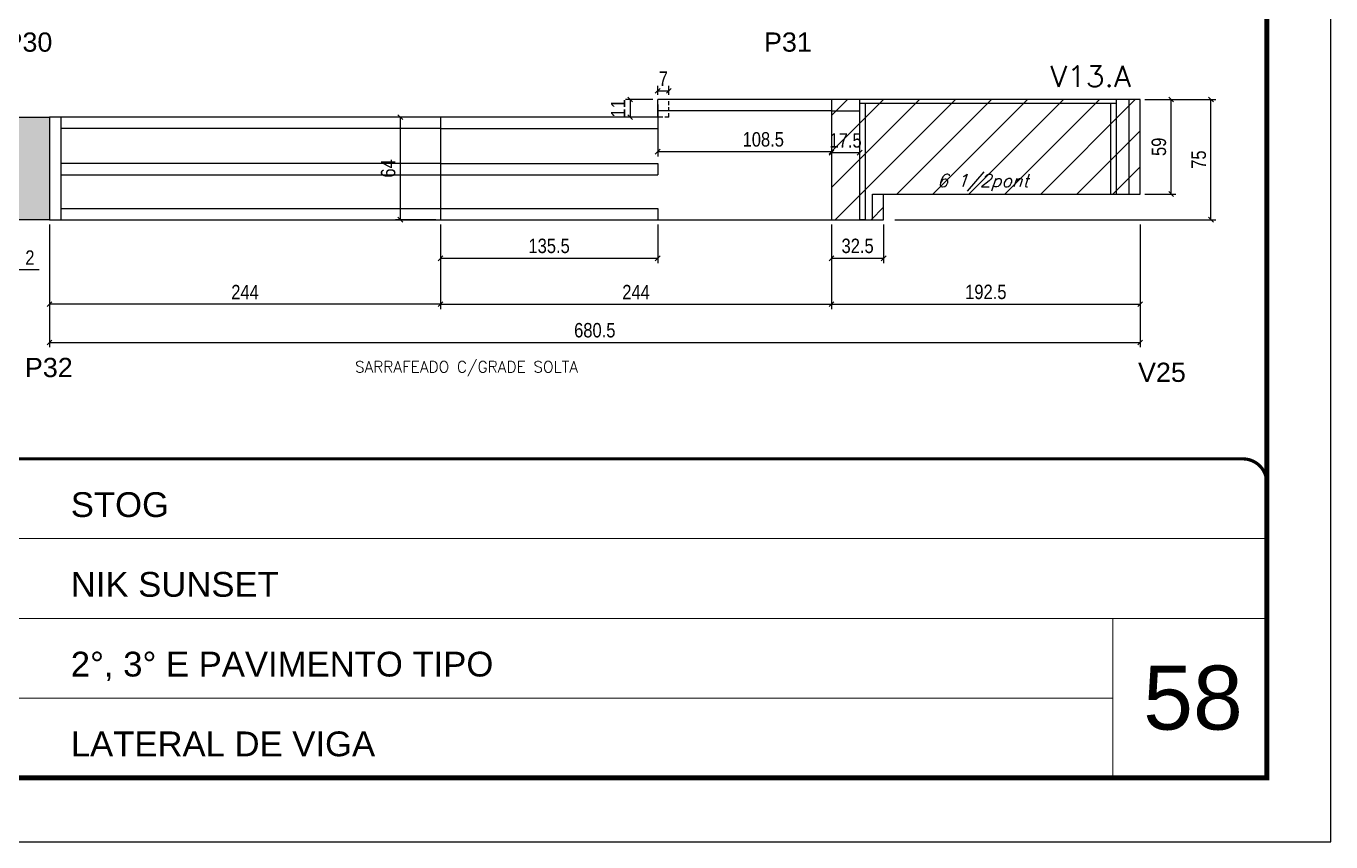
# Model space of a CAD drawing. Extents: x -10448 to -1189, y -11772 to 17235.
# Drawn here: x -8192 to -7378, y -286 to 224 of the extents above; entities that cross this region are included whole.
import ezdxf

# ---------------------------------------------------------------- set-up
doc = ezdxf.new("R2010")
doc.units = 0
for name, pattern in [('CONTINUO', [0]), ('DASHED', [0.75, 0.5, -0.25]), ('HIDDEN', [0.375, 0.25, -0.125])]:
    doc.linetypes.add(name, pattern=pattern)
for name, color, linetype in [('5', 5, 'Continuous'), ('COTA', 241, 'Continuous'), ('Painéis', 200, 'Continuous'), ('Reaproveitamento', 251, 'Continuous'), ('SARR_2.2x7', 40, 'Continuous'), ('SARR_3.5x7', 81, 'Continuous'), ('texto', 7, 'Continuous')]:
    doc.layers.add(name, color=color, linetype=linetype)
for name, color, linetype, lineweight in [('CARIMBO', 255, 'Continuous', 9), ('Folhas', 255, 'Continuous', 9), ('SARRAFO DE PRESSAO', 251, 'DASHED', 9), ('Texto Seção', 7, 'Continuous', 15)]:
    doc.layers.add(name, color=color, linetype=linetype, lineweight=lineweight)
doc.layers.add('Laje_Perimetro', color=7, linetype='Continuous', plot=False)
doc.styles.add('ARIAL', font='arial.ttf')
doc.styles.add('COTA TECNICA-50', font='techl___.ttf', dxfattribs={"height": 9})
doc.styles.add('REGUA-120', font='ROMANS.shx', dxfattribs={"height": 15})
doc.styles.add('Romans', font='romans.shx')
doc.styles.get("Standard").update_dxf_attribs({"font": 'arial.ttf'})
doc.dimstyles.new('COTA PAINEL-50', dxfattribs={"dimtxt": 9, "dimasz": 3, "dimexe": 3, "dimexo": 3, "dimgap": 3, "dimtad": 1, "dimdec": 1, "dimzin": 12, "dimdsep": 46, "dimtxsty": 'COTA TECNICA-50', "dimblk1": 'OBLIQUE', "dimblk2": 'OBLIQUE', "dimsah": 1, "dimcen": 0.9, "dimclrd": 4, "dimclre": 4, "dimclrt": 240, "dimadec": 1, "dimazin": 3, "dimtfac": 1, "dimtdec": 1, "dimtmove": 0, "dimatfit": 3, "dimfxl": 1, "dimtolj": 1, "dimtzin": 12, "dimarcsym": 0})

# ---------------------------------------------------------------- blocks, each defined once
blk = doc.blocks.new('9999999999')
at = {"color": 30, "linetype": 'CONTINUO'}
for p, q in [((98564.56, 34379.64), (99583.98, 34379.64)), ((98564.56, 34329.83), (99487.98, 34329.83)), ((99583.98, 34329.83), (99487.98, 34329.83)), ((99487.98, 34329.83), (99487.98, 34230.21)), ((98564.56, 34280.02), (99487.98, 34280.02))]:
    blk.add_line(p, q, dxfattribs=at)
at = {"color": 30, "linetype": 'CONTINUO', "const_width": 2}
blk.add_lwpolyline([(99583.98, 34230.21), (99583.98, 34414.45, 0.414214), (99568.98, 34429.45), (98228.98, 34429.45, 0.414214), (98213.98, 34414.45), (98213.98, 34245.21, 0.414214), (98228.98, 34230.21), (99583.98, 34230.21)], format="xyb", dxfattribs=at)
at = {"layer": 'Folhas'}
blk.add_lwpolyline([(98138.98, 34190.21), (99623.98, 34190.21), (99623.98, 35240.21), (98138.98, 35240.21)], close=True, dxfattribs=at)
at = {"layer": 'Folhas', "color": 30, "const_width": 3}
blk.add_lwpolyline([(98213.98, 34230.21), (99583.98, 34230.21), (99583.98, 35200.21), (98213.98, 35200.21)], close=True, dxfattribs=at)
at = {"color": 7, "linetype": 'Continuous', "ltscale": 5, "style": 'ARIAL'}
for s, height, p in [('STOG', 15.483, (98837.68, 34393.13)), ('NIK SUNSET', 15.483, (98837.68, 34343.32)), ('2°, 3° E PAVIMENTO TIPO', 15.4829, (98837.68, 34293.51)), ('LATERAL DE VIGA', 15.4829, (98837.68, 34243.7))]:
    blk.add_text(s, height=height, dxfattribs=at).set_placement(p)
blk = doc.blocks.new('_Oblique')
at = {"color": 0, "linetype": 'ByBlock', "lineweight": -2}
blk.add_line((-0.5, -0.5), (0.5, 0.5), dxfattribs=at)
blk = doc.blocks.new('*D1031')
at = {"layer": 'COTA', "color": 4, "linetype": 'ByBlock', "lineweight": -2, "transparency": 16777216}
for p, q in [((-8203.86, 99.79), (-8203.86, 68.6)), ((-8201.86, 99.79), (-8201.86, 68.6)), ((-8203.86, 71.6), (-8206.86, 71.6)), ((-8203.86, 71.6), (-8201.86, 71.6)), ((-8201.86, 71.6), (-8184.36, 71.6))]:
    blk.add_line(p, q, dxfattribs=at)
at = {"layer": 'Defpoints', "color": 0, "linetype": 'ByBlock', "transparency": 16777216}
for p in [(-8203.86, 102.79), (-8201.86, 102.79), (-8201.86, 71.6)]:
    blk.add_point(p, dxfattribs=at)
at = {"layer": 'COTA', "color": 4, "linetype": 'ByBlock', "lineweight": -2, "transparency": 16777216, "xscale": 3, "yscale": 3, "zscale": 3}
blk.add_blockref('_Oblique', (-8203.86, 71.6), dxfattribs=at)
at = {"layer": 'COTA', "color": 4, "linetype": 'ByBlock', "lineweight": -2, "transparency": 16777216, "xscale": 3, "yscale": 3, "zscale": 3, "rotation": 180}
blk.add_blockref('_Oblique', (-8201.86, 71.6), dxfattribs=at)
at = {"layer": 'COTA', "color": 240, "linetype": 'ByBlock', "transparency": 16777216, "insert": (-8190.11, 79.1), "char_height": 9, "attachment_point": 5, "style": 'COTA TECNICA-50'}
blk.add_mtext('\\A1;2', dxfattribs=at)
blk = doc.blocks.new('*D1037')
at = {"layer": 'COTA', "color": 4, "linetype": 'ByBlock', "lineweight": -2, "transparency": 16777216}
for p, q in [((-7933.86, 99.79), (-7933.86, 47)), ((-7689.86, 99.79), (-7689.86, 47)), ((-7933.86, 50), (-7689.86, 50))]:
    blk.add_line(p, q, dxfattribs=at)
at = {"layer": 'Defpoints', "color": 0, "linetype": 'ByBlock', "transparency": 16777216}
for p in [(-7933.86, 102.79), (-7689.86, 102.79), (-7689.86, 50)]:
    blk.add_point(p, dxfattribs=at)
at = {"layer": 'COTA', "color": 4, "linetype": 'ByBlock', "lineweight": -2, "transparency": 16777216, "xscale": 3, "yscale": 3, "zscale": 3, "rotation": 180}
blk.add_blockref('_Oblique', (-7933.86, 50), dxfattribs=at)
at = {"layer": 'COTA', "color": 4, "linetype": 'ByBlock', "lineweight": -2, "transparency": 16777216, "xscale": 3, "yscale": 3, "zscale": 3}
blk.add_blockref('_Oblique', (-7689.86, 50), dxfattribs=at)
at = {"layer": 'COTA', "color": 240, "linetype": 'ByBlock', "transparency": 16777216, "insert": (-7811.86, 57.57), "char_height": 9, "attachment_point": 5, "style": 'COTA TECNICA-50'}
blk.add_mtext('\\A1;244', dxfattribs=at)
blk = doc.blocks.new('*D1038')
at = {"layer": 'COTA', "color": 4, "linetype": 'ByBlock', "lineweight": -2, "transparency": 16777216}
for p, q in [((-8177.86, 99.79), (-8177.86, 47)), ((-7933.86, 99.79), (-7933.86, 47)), ((-7933.86, 50), (-8177.86, 50))]:
    blk.add_line(p, q, dxfattribs=at)
at = {"layer": 'Defpoints', "color": 0, "linetype": 'ByBlock', "transparency": 16777216}
for p in [(-8177.86, 102.79), (-7933.86, 102.79), (-8177.86, 50)]:
    blk.add_point(p, dxfattribs=at)
at = {"layer": 'COTA', "color": 4, "linetype": 'ByBlock', "lineweight": -2, "transparency": 16777216, "xscale": 3, "yscale": 3, "zscale": 3, "rotation": 180}
blk.add_blockref('_Oblique', (-8177.86, 50), dxfattribs=at)
at = {"layer": 'COTA', "color": 4, "linetype": 'ByBlock', "lineweight": -2, "transparency": 16777216, "xscale": 3, "yscale": 3, "zscale": 3}
blk.add_blockref('_Oblique', (-7933.86, 50), dxfattribs=at)
at = {"layer": 'COTA', "color": 240, "linetype": 'ByBlock', "transparency": 16777216, "insert": (-8055.86, 57.57), "char_height": 9, "attachment_point": 5, "style": 'COTA TECNICA-50'}
blk.add_mtext('\\A1;244', dxfattribs=at)
blk = doc.blocks.new('*D1039')
at = {"layer": 'COTA', "color": 4, "linetype": 'ByBlock', "lineweight": -2, "transparency": 16777216}
for p, q in [((-8177.86, 99.79), (-8177.86, 23.08)), ((-7497.36, 99.79), (-7497.36, 23.08)), ((-8177.86, 26.08), (-7497.36, 26.08))]:
    blk.add_line(p, q, dxfattribs=at)
at = {"layer": 'Defpoints', "color": 0, "linetype": 'ByBlock', "transparency": 16777216}
for p in [(-8177.86, 102.79), (-7497.36, 102.79), (-7497.36, 26.08)]:
    blk.add_point(p, dxfattribs=at)
at = {"layer": 'COTA', "color": 4, "linetype": 'ByBlock', "lineweight": -2, "transparency": 16777216, "xscale": 3, "yscale": 3, "zscale": 3, "rotation": 180}
blk.add_blockref('_Oblique', (-8177.86, 26.08), dxfattribs=at)
at = {"layer": 'COTA', "color": 4, "linetype": 'ByBlock', "lineweight": -2, "transparency": 16777216, "xscale": 3, "yscale": 3, "zscale": 3}
blk.add_blockref('_Oblique', (-7497.36, 26.08), dxfattribs=at)
at = {"layer": 'COTA', "color": 240, "linetype": 'ByBlock', "transparency": 16777216, "insert": (-7837.61, 33.7), "char_height": 9, "attachment_point": 5, "style": 'COTA TECNICA-50'}
blk.add_mtext('\\A1;680.5', dxfattribs=at)
blk = doc.blocks.new('*D2103')
at = {"layer": 'COTA', "color": 4, "linetype": 'ByBlock', "lineweight": -2, "transparency": 16777216}
for p, q in [((-7798.36, 180.79), (-7798.36, 186.3)), ((-7798.36, 183.3), (-7791.36, 183.3)), ((-7791.36, 180.79), (-7791.36, 186.3))]:
    blk.add_line(p, q, dxfattribs=at)
at = {"layer": 'Defpoints', "color": 0, "linetype": 'ByBlock', "transparency": 16777216}
for p in [(-7791.36, 183.3), (-7798.36, 177.79), (-7791.36, 177.79)]:
    blk.add_point(p, dxfattribs=at)
at = {"layer": 'COTA', "color": 4, "linetype": 'ByBlock', "lineweight": -2, "transparency": 16777216, "xscale": 3, "yscale": 3, "zscale": 3, "rotation": 180}
blk.add_blockref('_Oblique', (-7798.36, 183.3), dxfattribs=at)
at = {"layer": 'COTA', "color": 4, "linetype": 'ByBlock', "lineweight": -2, "transparency": 16777216, "xscale": 3, "yscale": 3, "zscale": 3}
blk.add_blockref('_Oblique', (-7791.36, 183.3), dxfattribs=at)
at = {"layer": 'COTA', "color": 240, "linetype": 'ByBlock', "transparency": 16777216, "insert": (-7794.86, 190.87), "char_height": 9, "attachment_point": 5, "style": 'COTA TECNICA-50'}
blk.add_mtext('\\A1;7', dxfattribs=at)
blk = doc.blocks.new('*D2104')
at = {"layer": 'COTA', "color": 4, "linetype": 'ByBlock', "lineweight": -2, "transparency": 16777216}
for p, q in [((-7689.86, 167.79), (-7689.86, 141.63)), ((-7672.36, 167.79), (-7672.36, 141.63)), ((-7672.36, 144.63), (-7689.86, 144.63))]:
    blk.add_line(p, q, dxfattribs=at)
at = {"layer": 'Defpoints', "color": 0, "linetype": 'ByBlock', "transparency": 16777216}
for p in [(-7689.86, 170.79), (-7672.36, 170.79), (-7689.86, 144.63)]:
    blk.add_point(p, dxfattribs=at)
at = {"layer": 'COTA', "color": 4, "linetype": 'ByBlock', "lineweight": -2, "transparency": 16777216, "xscale": 3, "yscale": 3, "zscale": 3, "rotation": 180}
blk.add_blockref('_Oblique', (-7689.86, 144.63), dxfattribs=at)
at = {"layer": 'COTA', "color": 4, "linetype": 'ByBlock', "lineweight": -2, "transparency": 16777216, "xscale": 3, "yscale": 3, "zscale": 3}
blk.add_blockref('_Oblique', (-7672.36, 144.63), dxfattribs=at)
at = {"layer": 'COTA', "color": 240, "linetype": 'ByBlock', "transparency": 16777216, "insert": (-7681.11, 152.23), "char_height": 9, "attachment_point": 5, "style": 'COTA TECNICA-50'}
blk.add_mtext('\\A1;17.5', dxfattribs=at)
blk = doc.blocks.new('*D2105')
at = {"layer": 'COTA', "color": 4, "linetype": 'ByBlock', "lineweight": -2, "transparency": 16777216}
for p, q in [((-7494.36, 177.79), (-7450.14, 177.79)), ((-7453.14, 102.79), (-7453.14, 177.79)), ((-7650.36, 102.79), (-7450.14, 102.79))]:
    blk.add_line(p, q, dxfattribs=at)
at = {"layer": 'Defpoints', "color": 0, "linetype": 'ByBlock', "transparency": 16777216}
for p in [(-7497.36, 177.79), (-7453.14, 177.79), (-7653.36, 102.79)]:
    blk.add_point(p, dxfattribs=at)
at = {"layer": 'COTA', "color": 4, "linetype": 'ByBlock', "lineweight": -2, "transparency": 16777216, "xscale": 3, "yscale": 3, "zscale": 3}
for p, rotation in [((-7453.14, 177.79), 90), ((-7453.14, 102.79), 270)]:
    blk.add_blockref('_Oblique', p, dxfattribs=dict(at, rotation=rotation))
at = {"layer": 'COTA', "color": 240, "linetype": 'ByBlock', "transparency": 16777216, "insert": (-7460.73, 140.29), "char_height": 9, "attachment_point": 5, "rotation": 90, "style": 'COTA TECNICA-50'}
blk.add_mtext('\\A1;75', dxfattribs=at)
blk = doc.blocks.new('*D2106')
at = {"layer": 'COTA', "color": 4, "linetype": 'ByBlock', "lineweight": -2, "transparency": 16777216}
for p, q in [((-7936.86, 166.79), (-7961.94, 166.79)), ((-7958.94, 102.79), (-7958.94, 166.79)), ((-7936.86, 102.79), (-7961.94, 102.79))]:
    blk.add_line(p, q, dxfattribs=at)
at = {"layer": 'Defpoints', "color": 0, "linetype": 'ByBlock', "transparency": 16777216}
for p in [(-7958.94, 166.79), (-7933.86, 166.79), (-7933.86, 102.79)]:
    blk.add_point(p, dxfattribs=at)
at = {"layer": 'COTA', "color": 4, "linetype": 'ByBlock', "lineweight": -2, "transparency": 16777216, "xscale": 3, "yscale": 3, "zscale": 3}
for p, rotation in [((-7958.94, 166.79), 90), ((-7958.94, 102.79), 270)]:
    blk.add_blockref('_Oblique', p, dxfattribs=dict(at, rotation=rotation))
at = {"layer": 'COTA', "color": 240, "linetype": 'ByBlock', "transparency": 16777216, "insert": (-7966.53, 134.79), "char_height": 9, "attachment_point": 5, "rotation": 90, "style": 'COTA TECNICA-50'}
blk.add_mtext('\\A1;64', dxfattribs=at)
blk = doc.blocks.new('*D1040')
at = {"layer": 'COTA', "color": 4, "linetype": 'ByBlock', "lineweight": -2, "transparency": 16777216}
for p, q in [((-7933.86, 99.79), (-7933.86, 75.67)), ((-7798.36, 99.79), (-7798.36, 75.67)), ((-7933.86, 78.67), (-7798.36, 78.67))]:
    blk.add_line(p, q, dxfattribs=at)
at = {"layer": 'Defpoints', "color": 0, "linetype": 'ByBlock', "transparency": 16777216}
for p in [(-7933.86, 102.79), (-7798.36, 102.79), (-7798.36, 78.67)]:
    blk.add_point(p, dxfattribs=at)
at = {"layer": 'COTA', "color": 4, "linetype": 'ByBlock', "lineweight": -2, "transparency": 16777216, "xscale": 3, "yscale": 3, "zscale": 3, "rotation": 180}
blk.add_blockref('_Oblique', (-7933.86, 78.67), dxfattribs=at)
at = {"layer": 'COTA', "color": 4, "linetype": 'ByBlock', "lineweight": -2, "transparency": 16777216, "xscale": 3, "yscale": 3, "zscale": 3}
blk.add_blockref('_Oblique', (-7798.36, 78.67), dxfattribs=at)
at = {"layer": 'COTA', "color": 240, "linetype": 'ByBlock', "transparency": 16777216, "insert": (-7866.11, 86.37), "char_height": 9, "attachment_point": 5, "style": 'COTA TECNICA-50'}
blk.add_mtext('\\A1;135.5', dxfattribs=at)
blk = doc.blocks.new('*D1041')
at = {"layer": 'COTA', "color": 4, "linetype": 'ByBlock', "lineweight": -2, "transparency": 16777216}
for p, q in [((-7689.86, 99.79), (-7689.86, 47)), ((-7497.36, 99.79), (-7497.36, 47)), ((-7689.86, 50), (-7497.36, 50))]:
    blk.add_line(p, q, dxfattribs=at)
at = {"layer": 'Defpoints', "color": 0, "linetype": 'ByBlock', "transparency": 16777216}
for p in [(-7689.86, 102.79), (-7497.36, 102.79), (-7497.36, 50)]:
    blk.add_point(p, dxfattribs=at)
at = {"layer": 'COTA', "color": 4, "linetype": 'ByBlock', "lineweight": -2, "transparency": 16777216, "xscale": 3, "yscale": 3, "zscale": 3, "rotation": 180}
blk.add_blockref('_Oblique', (-7689.86, 50), dxfattribs=at)
at = {"layer": 'COTA', "color": 4, "linetype": 'ByBlock', "lineweight": -2, "transparency": 16777216, "xscale": 3, "yscale": 3, "zscale": 3}
blk.add_blockref('_Oblique', (-7497.36, 50), dxfattribs=at)
at = {"layer": 'COTA', "color": 240, "linetype": 'ByBlock', "transparency": 16777216, "insert": (-7593.61, 57.63), "char_height": 9, "attachment_point": 5, "style": 'COTA TECNICA-50'}
blk.add_mtext('\\A1;192.5', dxfattribs=at)
blk = doc.blocks.new('*D2107')
at = {"layer": 'COTA', "color": 4, "linetype": 'ByBlock', "lineweight": -2, "transparency": 16777216}
for p, q in [((-7494.36, 177.79), (-7474.97, 177.79)), ((-7477.97, 118.79), (-7477.97, 177.79)), ((-7494.36, 118.79), (-7474.97, 118.79))]:
    blk.add_line(p, q, dxfattribs=at)
at = {"layer": 'Defpoints', "color": 0, "linetype": 'ByBlock', "transparency": 16777216}
for p in [(-7497.36, 177.79), (-7477.97, 177.79), (-7497.36, 118.79)]:
    blk.add_point(p, dxfattribs=at)
at = {"layer": 'COTA', "color": 4, "linetype": 'ByBlock', "lineweight": -2, "transparency": 16777216, "xscale": 3, "yscale": 3, "zscale": 3}
for p, rotation in [((-7477.97, 177.79), 90), ((-7477.97, 118.79), 270)]:
    blk.add_blockref('_Oblique', p, dxfattribs=dict(at, rotation=rotation))
at = {"layer": 'COTA', "color": 240, "linetype": 'ByBlock', "transparency": 16777216, "insert": (-7485.6, 148.29), "char_height": 9, "attachment_point": 5, "rotation": 90, "style": 'COTA TECNICA-50'}
blk.add_mtext('\\A1;59', dxfattribs=at)
blk = doc.blocks.new('*D1042')
at = {"layer": 'COTA', "color": 4, "linetype": 'ByBlock', "lineweight": -2, "transparency": 16777216}
for p, q in [((-7689.86, 99.79), (-7689.86, 75.67)), ((-7657.36, 99.79), (-7657.36, 75.67)), ((-7689.86, 78.67), (-7657.36, 78.67))]:
    blk.add_line(p, q, dxfattribs=at)
at = {"layer": 'Defpoints', "color": 0, "linetype": 'ByBlock', "transparency": 16777216}
for p in [(-7689.86, 102.79), (-7657.36, 102.79), (-7657.36, 78.67)]:
    blk.add_point(p, dxfattribs=at)
at = {"layer": 'COTA', "color": 4, "linetype": 'ByBlock', "lineweight": -2, "transparency": 16777216, "xscale": 3, "yscale": 3, "zscale": 3, "rotation": 180}
blk.add_blockref('_Oblique', (-7689.86, 78.67), dxfattribs=at)
at = {"layer": 'COTA', "color": 4, "linetype": 'ByBlock', "lineweight": -2, "transparency": 16777216, "xscale": 3, "yscale": 3, "zscale": 3}
blk.add_blockref('_Oblique', (-7657.36, 78.67), dxfattribs=at)
at = {"layer": 'COTA', "color": 240, "linetype": 'ByBlock', "transparency": 16777216, "insert": (-7673.61, 86.37), "char_height": 9, "attachment_point": 5, "style": 'COTA TECNICA-50'}
blk.add_mtext('\\A1;32.5', dxfattribs=at)
blk = doc.blocks.new('*D2108')
at = {"layer": 'COTA', "color": 4, "linetype": 'ByBlock', "lineweight": -2, "transparency": 16777216}
for p, q in [((-7801.36, 177.79), (-7818.55, 177.79)), ((-7815.55, 177.79), (-7815.55, 166.79)), ((-7801.36, 166.79), (-7818.55, 166.79))]:
    blk.add_line(p, q, dxfattribs=at)
at = {"layer": 'Defpoints', "color": 0, "linetype": 'ByBlock', "transparency": 16777216}
for p in [(-7798.36, 177.79), (-7815.55, 166.79), (-7798.36, 166.79)]:
    blk.add_point(p, dxfattribs=at)
at = {"layer": 'COTA', "color": 4, "linetype": 'ByBlock', "lineweight": -2, "transparency": 16777216, "xscale": 3, "yscale": 3, "zscale": 3}
for p, rotation in [((-7815.55, 177.79), 90), ((-7815.55, 166.79), 270)]:
    blk.add_blockref('_Oblique', p, dxfattribs=dict(at, rotation=rotation))
at = {"layer": 'COTA', "color": 240, "linetype": 'ByBlock', "transparency": 16777216, "insert": (-7823.1, 172.29), "char_height": 9, "attachment_point": 5, "rotation": 90, "style": 'COTA TECNICA-50'}
blk.add_mtext('\\A1;11', dxfattribs=at)
blk = doc.blocks.new('*D2109')
at = {"layer": 'COTA', "color": 4, "linetype": 'ByBlock', "lineweight": -2, "transparency": 16777216}
for p, q in [((-7798.36, 174.79), (-7798.36, 142.26)), ((-7689.86, 174.79), (-7689.86, 142.26)), ((-7689.86, 145.26), (-7798.36, 145.26))]:
    blk.add_line(p, q, dxfattribs=at)
at = {"layer": 'Defpoints', "color": 0, "linetype": 'ByBlock', "transparency": 16777216}
for p in [(-7798.36, 177.79), (-7689.86, 177.79), (-7798.36, 145.26)]:
    blk.add_point(p, dxfattribs=at)
at = {"layer": 'COTA', "color": 4, "linetype": 'ByBlock', "lineweight": -2, "transparency": 16777216, "xscale": 3, "yscale": 3, "zscale": 3, "rotation": 180}
blk.add_blockref('_Oblique', (-7798.36, 145.26), dxfattribs=at)
at = {"layer": 'COTA', "color": 4, "linetype": 'ByBlock', "lineweight": -2, "transparency": 16777216, "xscale": 3, "yscale": 3, "zscale": 3}
blk.add_blockref('_Oblique', (-7689.86, 145.26), dxfattribs=at)
at = {"layer": 'COTA', "color": 240, "linetype": 'ByBlock', "transparency": 16777216, "insert": (-7732.49, 152.88), "char_height": 9, "attachment_point": 5, "style": 'COTA TECNICA-50'}
blk.add_mtext('\\A1;108.5', dxfattribs=at)

msp = doc.modelspace()

# ---------------------------------------------------------------- hatches: boundary and pattern name
at = {"layer": 'COTA', "linetype": 'ByBlock'}
h = msp.add_hatch(dxfattribs=at)
h.set_pattern_fill('AR-CONC', color=256, scale=0.03)
h.set_pattern_definition([(50, (-142652.7827, -29881.7286), (5.46554007, -0.47817257), [0.5715, -6.2865]), (355, (-142652.7827, -29881.7286), (-1.05730264, 5.73170536), [0.4572, -5.02921753]), (100.4514447, (-142652.327, -29881.7684), (4.40823741, 5.25353256), [0.48570026, -5.34270734]), (46.1842, (-142652.783, -29880.2046), (8.13237123, -1.26126984), [0.85725, -9.42975]), (96.6355576, (-142652.105, -29880.31), (7.122124, 7.42278374), [0.7285507, -8.01406824]), (351.184151, (-142652.783, -29880.205), (7.122124, 7.42278374), [0.685799, -7.54379196]), (21, (-142652.0207, -29880.5856), (4.54843174, -3.06795595), [0.5715, -6.2865]), (326, (-142652.0207, -29880.5856), (1.85406085, 5.52563898), [0.4572, -5.0292]), (71.451445, (-142651.6417, -29880.841), (6.40249258, 2.45768307), [0.48570026, -5.34269813]), (37.5, (-142652.7827, -29881.7286), (0.092658098, 2.536651166), [0, -4.96824, 0, -5.1054, 0, -5.04825]), (7.5, (-142652.7827, -29881.7286), (2.004589875, 3.005417245), [0, -2.91084, 0, -4.85394, 0, -1.92405]), (327.5, (-142654.482, -29881.7286), (4.067717855, -0.17186232), [0, -1.905, 0, -5.9436, 0, -7.8867]), (317.5, (-142655.244, -29881.7286), (4.44387544, 0.76279473), [0, -2.4765, 0, -3.94716, 0, -5.6007])])
h.paths.add_polyline_path([(-8201.86, 102.79), (-8177.86, 102.79), (-8177.86, 166.79), (-8201.86, 166.79), (-8201.86, 161.79), (-8670.36, 161.79), (-8670.36, 149.79), (-8201.86, 149.79)])
at = {"layer": 'Reaproveitamento', "linetype": 'ByBlock'}
h = msp.add_hatch(dxfattribs=at)
h.set_pattern_fill('ANSI31', color=256, scale=5)
h.paths.add_polyline_path([(-7497.36, 177.79), (-7689.86, 177.79), (-7689.86, 102.79), (-7657.36, 102.79), (-7657.36, 118.79), (-7497.36, 118.79)])
h.paths.add_polyline_path([(-7695.27, 143.39), (-7667.45, 143.39), (-7667.45, 161.92), (-7695.27, 161.92)], flags=9)
h.paths.add_polyline_path([(-7631.81, 117.91), (-7564.57, 117.91), (-7559.07, 133.88), (-7626.31, 133.88)], flags=25)

# ---------------------------------------------------------------- linework, layer by layer
at = {"layer": 'COTA', "linetype": 'ByBlock'}
for p, q in [((-8201.86, 166.79), (-8177.86, 166.79)), ((-8177.86, 102.79), (-8201.86, 102.79))]:
    msp.add_line(p, q, dxfattribs=at)
at = {"layer": 'Laje_Perimetro'}
msp.add_lwpolyline([(-7378.28, 764.18), (-8863.28, 764.18), (-8863.28, -285.82), (-7378.28, -285.82)], close=True, dxfattribs=at)
at = {"layer": 'Painéis', "linetype": 'Continuous'}
for p, q in [((-7798.36, 166.79), (-7798.36, 177.79)), ((-7497.36, 177.79), (-7798.36, 177.79)), ((-7689.86, 177.79), (-7689.86, 102.79)), ((-7497.36, 118.79), (-7497.36, 177.79)), ((-7798.36, 166.79), (-8177.86, 166.79)), ((-8177.86, 166.79), (-8177.86, 102.79)), ((-7933.86, 166.79), (-7933.86, 102.79)), ((-7657.36, 118.79), (-7497.36, 118.79)), ((-7657.36, 102.79), (-7657.36, 118.79)), ((-8177.86, 102.79), (-7657.36, 102.79))]:
    msp.add_line(p, q, dxfattribs=at)
at = {"layer": 'SARR_2.2x7', "linetype": 'HIDDEN', "ltscale": 10}
for q in [(-7791.36, 177.79), (-7798.36, 166.79)]:
    msp.add_line((-7791.36, 166.79), q, dxfattribs=at)
at = {"layer": 'SARR_2.2x7', "linetype": 'Continuous'}
for p, q in [((-7672.36, 175.59), (-7512.36, 175.59)), ((-7504.36, 177.79), (-7504.36, 118.79)), ((-8170.86, 166.79), (-8170.86, 102.79)), ((-7689.86, 170.79), (-7798.36, 170.79)), ((-7798.36, 166.79), (-7798.36, 159.79)), ((-7689.86, 170.79), (-7672.36, 170.79)), ((-7933.86, 159.79), (-7798.36, 159.79)), ((-7933.86, 137.79), (-7798.36, 137.79)), ((-7933.86, 130.79), (-7798.36, 130.79)), ((-7798.36, 137.79), (-7798.36, 130.79)), ((-7664.36, 118.79), (-7657.36, 118.79)), ((-7664.36, 102.79), (-7664.36, 118.79)), ((-7933.86, 109.79), (-7798.36, 109.79)), ((-7798.36, 109.79), (-7798.36, 102.79))]:
    msp.add_line(p, q, dxfattribs=at)
for points in [[(-7933.86, 159.79), (-8170.86, 159.79)], [(-7933.86, 137.79), (-8170.86, 137.79)], [(-8170.86, 130.79), (-7933.86, 130.79)], [(-8170.86, 109.79), (-7933.86, 109.79)]]:
    msp.add_lwpolyline(points, dxfattribs=at)
at = {"layer": 'SARR_3.5x7'}
for p, q in [((-7672.36, 177.79), (-7672.36, 102.79)), ((-7668.86, 175.59), (-7668.86, 102.79)), ((-7515.86, 175.59), (-7515.86, 118.79)), ((-7512.36, 177.79), (-7512.36, 118.79)), ((-7515.86, 118.79), (-7512.36, 118.79)), ((-7668.86, 102.79), (-7672.36, 102.79))]:
    msp.add_line(p, q, dxfattribs=at)

# ---------------------------------------------------------------- block references
at = {"layer": 'SARRAFO DE PRESSAO', "color": 6, "linetype": 'ByBlock'}
msp.add_blockref('9999999999', (-107002.26, -34476.03), dxfattribs=at)

# ---------------------------------------------------------------- texts
at = {"layer": '5', "linetype": 'Continuous'}
for s, rotation, p in [('P30', 0.00004, (-8205.92, 207.7)), ('P31', 0.00004, (-7732.01, 207.7)), ('P32', 359.99996, (-8193.21, 4.48)), ('V25', 0.00004, (-7498.63, 1.47))]:
    msp.add_text(s, height=12, rotation=rotation, dxfattribs=at).set_placement(p)
at = {"layer": 'CARIMBO', "style": 'ARIAL'}
msp.add_text('58', height=40, dxfattribs=at).set_placement((-7495.42, -215.68))
at = {"layer": 'Painéis', "color": 1, "insert": (-7917.66, 9.71), "char_height": 7, "attachment_point": 5, "style": 'Romans'}
msp.add_mtext('\\A1;SARRAFEADO C/GRADE SOLTA', dxfattribs=at)
at = {"layer": 'texto', "color": 2, "insert": (-7595.5, 125.89), "char_height": 8, "attachment_point": 5, "style": 'Romans'}
msp.add_mtext('{\\Q19;\\C256;6 1/2pont}', dxfattribs=at)
at = {"layer": 'Texto Seção', "style": 'REGUA-120', "width": 1.05}
msp.add_text('V13.A', height=13, dxfattribs=at).set_placement((-7553.45, 185.8))

# ---------------------------------------------------------------- dimensions: what is measured, and where the dimension line sits
at = {"layer": 'COTA', "linetype": 'ByBlock'}
for base, p1, p2, picture, middle in [((-7791.36, 183.3), (-7798.36, 177.79), (-7791.36, 177.79), '*D2103', (-7794.86, 183.3)), ((-7798.36, 145.26), (-7689.86, 177.79), (-7798.36, 177.79), '*D2109', (-7732.49, 145.26)), ((-7689.86, 144.63), (-7672.36, 170.79), (-7689.86, 170.79), '*D2104', (-7681.11, 144.63))]:
    dim = msp.add_linear_dim(base=base, p1=p1, p2=p2, dimstyle='COTA PAINEL-50', dxfattribs=at)
    dim.commit()
    dim.dimension.update_dxf_attribs({"geometry": picture, "text_midpoint": middle, "dimtype": 160})
for base, p1, p2, picture, middle in [((-7815.55, 166.79), (-7798.36, 177.79), (-7798.36, 166.79), '*D2108', (-7823.1, 172.29)), ((-7453.14, 177.79), (-7653.36, 102.79), (-7497.36, 177.79), '*D2105', (-7460.73, 140.29)), ((-7477.97, 177.79), (-7497.36, 118.79), (-7497.36, 177.79), '*D2107', (-7485.6, 148.29)), ((-7958.94, 166.79), (-7933.86, 102.79), (-7933.86, 166.79), '*D2106', (-7966.53, 134.79))]:
    dim = msp.add_linear_dim(base=base, p1=p1, p2=p2, angle=90, dimstyle='COTA PAINEL-50', dxfattribs=at)
    dim.commit()
    dim.dimension.update_dxf_attribs({"geometry": picture, "text_midpoint": middle})
for base, p1, p2, picture, middle in [((-8201.86, 71.6), (-8203.86, 102.79), (-8201.86, 102.79), '*D1031', (-8190.11, 79.1)), ((-7798.36, 78.67), (-7933.86, 102.79), (-7798.36, 102.79), '*D1040', (-7866.11, 86.37)), ((-7497.36, 50), (-7689.86, 102.79), (-7497.36, 102.79), '*D1041', (-7593.61, 57.63)), ((-7657.36, 78.67), (-7689.86, 102.79), (-7657.36, 102.79), '*D1042', (-7673.61, 86.37))]:
    dim = msp.add_linear_dim(base=base, p1=p1, p2=p2, dimstyle='COTA PAINEL-50', dxfattribs=at)
    dim.commit()
    dim.dimension.update_dxf_attribs({"geometry": picture, "text_midpoint": middle})
dim = msp.add_linear_dim(base=(-8177.86, 50), p1=(-7933.86, 102.79), p2=(-8177.86, 102.79), dimstyle='COTA PAINEL-50', override={"dimarcsym": 1}, dxfattribs=at)
dim.commit()
dim.dimension.update_dxf_attribs({"geometry": '*D1038', "text_midpoint": (-8055.86, 50), "dimtype": 160})
for base, p1, p2, picture, middle in [((-7497.36, 26.08), (-8177.86, 102.79), (-7497.36, 102.79), '*D1039', (-7837.61, 33.7)), ((-7689.86, 50), (-7933.86, 102.79), (-7689.86, 102.79), '*D1037', (-7811.86, 57.57))]:
    dim = msp.add_linear_dim(base=base, p1=p1, p2=p2, dimstyle='COTA PAINEL-50', override={"dimarcsym": 1}, dxfattribs=at)
    dim.commit()
    dim.dimension.update_dxf_attribs({"geometry": picture, "text_midpoint": middle})

doc.saveas('drawing.dxf')
